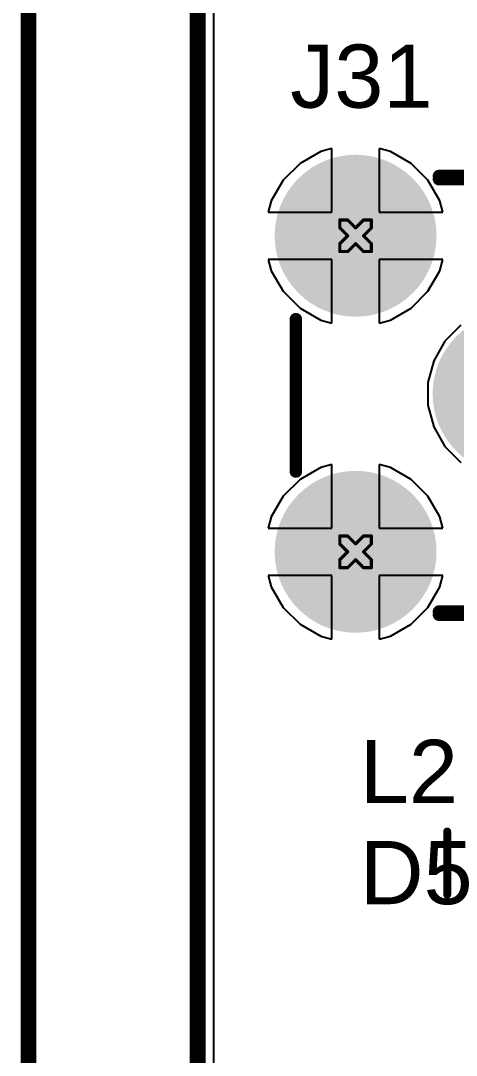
# Model space of a CAD drawing. Header units: inches. Extents: x -0.1 to 17.9, y -0.8 to 4.8.
# Drawn here: x -0.112 to 0.164, y 0.458 to 1.113 of the extents above; entities that cross this region are included whole.
import ezdxf

# ---------------------------------------------------------------- set-up
doc = ezdxf.new("R2010")
doc.units = ezdxf.units.IN
doc.header["$MEASUREMENT"] = 0
for name, color, linetype in [('Board Outline', 216, 'Continuous'), ('Bottom Layer 1', 5, 'Continuous'), ('Bottom Solder', 6, 'Continuous'), ('Dimension', 6, 'Continuous'), ('Drill Drawing', 1, 'Continuous'), ('GND+Signal', 16, 'Continuous'), ('Multi-Layer', 9, 'Continuous'), ('Pad Holes', 156, 'Continuous'), ('PWR+Signal', 76, 'Continuous'), ('Route Tool Path', 56, 'Continuous'), ('Top 3D Body', 56, 'Continuous'), ('Top Layer 1', 1, 'Continuous'), ('Top Overlay', 2, 'Continuous'), ('Top Solder', 216, 'Continuous'), ('Top Value', 56, 'Continuous')]:
    doc.layers.add(name, color=color, linetype=linetype)
doc.styles.add('Arial', font='', dxfattribs={"height": 0.2})
doc.styles.get('Arial').set_extended_font_data('Arial')

# ---------------------------------------------------------------- blocks, each defined once
blk = doc.blocks.new('SMA_J_P_H_ST_TH1_178')
at = {"layer": 'Bottom Layer 1'}
h = blk.add_hatch(color=5, dxfattribs=at)
edge = h.paths.add_edge_path()
edge.add_arc((-0.1, 0.1), 0.04724, 0, 360)
h = blk.add_hatch(color=5, dxfattribs=at)
edge = h.paths.add_edge_path()
edge.add_arc((0.1, 0.1), 0.04724, 0, 360)
h = blk.add_hatch(color=5, dxfattribs=at)
edge = h.paths.add_edge_path()
edge.add_arc((0, 0), 0.04724, 0, 360)
h = blk.add_hatch(color=5, dxfattribs=at)
edge = h.paths.add_edge_path()
edge.add_arc((-0.1, -0.1), 0.04724, 0, 360)
h = blk.add_hatch(color=5, dxfattribs=at)
edge = h.paths.add_edge_path()
edge.add_arc((0.1, -0.1), 0.04724, 0, 360)
at = {"layer": 'Bottom Solder'}
h = blk.add_hatch(color=6, dxfattribs=at)
edge = h.paths.add_edge_path()
edge.add_arc((-0.1, 0.1), 0.05124, 0, 360)
h = blk.add_hatch(color=6, dxfattribs=at)
edge = h.paths.add_edge_path()
edge.add_arc((0.1, 0.1), 0.05124, 0, 360)
h = blk.add_hatch(color=6, dxfattribs=at)
edge = h.paths.add_edge_path()
edge.add_arc((0, 0), 0.05124, 0, 360)
h = blk.add_hatch(color=6, dxfattribs=at)
edge = h.paths.add_edge_path()
edge.add_arc((-0.1, -0.1), 0.05124, 0, 360)
h = blk.add_hatch(color=6, dxfattribs=at)
edge = h.paths.add_edge_path()
edge.add_arc((0.1, -0.1), 0.05124, 0, 360)
at = {"layer": 'GND+Signal'}
h = blk.add_hatch(color=16, dxfattribs=at)
edge = h.paths.add_edge_path()
edge.add_arc((-0.1, 0.1), 0.04724, 0, 360)
h = blk.add_hatch(color=16, dxfattribs=at)
edge = h.paths.add_edge_path()
edge.add_arc((0.1, 0.1), 0.04724, 0, 360)
h = blk.add_hatch(color=16, dxfattribs=at)
edge = h.paths.add_edge_path()
edge.add_arc((0, 0), 0.04724, 0, 360)
h = blk.add_hatch(color=16, dxfattribs=at)
edge = h.paths.add_edge_path()
edge.add_arc((-0.1, -0.1), 0.04724, 0, 360)
h = blk.add_hatch(color=16, dxfattribs=at)
edge = h.paths.add_edge_path()
edge.add_arc((0.1, -0.1), 0.04724, 0, 360)
at = {"layer": 'Multi-Layer'}
h = blk.add_hatch(color=9, dxfattribs=at)
edge = h.paths.add_edge_path()
edge.add_arc((-0.1, 0.1), 0.04724, 0, 360)
h = blk.add_hatch(color=9, dxfattribs=at)
edge = h.paths.add_edge_path()
edge.add_arc((0.1, 0.1), 0.04724, 0, 360)
h = blk.add_hatch(color=9, dxfattribs=at)
edge = h.paths.add_edge_path()
edge.add_arc((0, 0), 0.04724, 0, 360)
h = blk.add_hatch(color=9, dxfattribs=at)
edge = h.paths.add_edge_path()
edge.add_arc((-0.1, -0.1), 0.04724, 0, 360)
h = blk.add_hatch(color=9, dxfattribs=at)
edge = h.paths.add_edge_path()
edge.add_arc((0.1, -0.1), 0.04724, 0, 360)
at = {"layer": 'Pad Holes'}
h = blk.add_hatch(color=7, dxfattribs=at)
edge = h.paths.add_edge_path()
edge.add_arc((-0.1, 0.1), 0.0315, 0, 360)
h = blk.add_hatch(color=7, dxfattribs=at)
edge = h.paths.add_edge_path()
edge.add_arc((0.1, 0.1), 0.0315, 0, 360)
h = blk.add_hatch(color=7, dxfattribs=at)
edge = h.paths.add_edge_path()
edge.add_arc((0, 0), 0.0315, 0, 360)
h = blk.add_hatch(color=7, dxfattribs=at)
edge = h.paths.add_edge_path()
edge.add_arc((-0.1, -0.1), 0.0315, 0, 360)
h = blk.add_hatch(color=7, dxfattribs=at)
edge = h.paths.add_edge_path()
edge.add_arc((0.1, -0.1), 0.0315, 0, 360)
at = {"layer": 'PWR+Signal'}
h = blk.add_hatch(color=76, dxfattribs=at)
edge = h.paths.add_edge_path()
edge.add_arc((-0.1, 0.1), 0.04724, 0, 360)
h = blk.add_hatch(color=76, dxfattribs=at)
edge = h.paths.add_edge_path()
edge.add_arc((0.1, 0.1), 0.04724, 0, 360)
h = blk.add_hatch(color=76, dxfattribs=at)
edge = h.paths.add_edge_path()
edge.add_arc((0, 0), 0.04724, 0, 360)
h = blk.add_hatch(color=76, dxfattribs=at)
edge = h.paths.add_edge_path()
edge.add_arc((-0.1, -0.1), 0.04724, 0, 360)
h = blk.add_hatch(color=76, dxfattribs=at)
edge = h.paths.add_edge_path()
edge.add_arc((0.1, -0.1), 0.04724, 0, 360)
at = {"layer": 'Top Layer 1'}
h = blk.add_hatch(color=1, dxfattribs=at)
edge = h.paths.add_edge_path()
edge.add_arc((-0.1, 0.1), 0.04724, 0, 360)
h = blk.add_hatch(color=1, dxfattribs=at)
edge = h.paths.add_edge_path()
edge.add_arc((0.1, 0.1), 0.04724, 0, 360)
h = blk.add_hatch(color=1, dxfattribs=at)
edge = h.paths.add_edge_path()
edge.add_arc((0, 0), 0.04724, 0, 360)
h = blk.add_hatch(color=1, dxfattribs=at)
edge = h.paths.add_edge_path()
edge.add_arc((-0.1, -0.1), 0.04724, 0, 360)
h = blk.add_hatch(color=1, dxfattribs=at)
edge = h.paths.add_edge_path()
edge.add_arc((0.1, -0.1), 0.04724, 0, 360)
at = {"layer": 'Top Solder'}
h = blk.add_hatch(color=216, dxfattribs=at)
edge = h.paths.add_edge_path()
edge.add_arc((-0.1, 0.1), 0.05124, 0, 360)
h = blk.add_hatch(color=216, dxfattribs=at)
edge = h.paths.add_edge_path()
edge.add_arc((0.1, 0.1), 0.05124, 0, 360)
h = blk.add_hatch(color=216, dxfattribs=at)
edge = h.paths.add_edge_path()
edge.add_arc((0, 0), 0.05124, 0, 360)
h = blk.add_hatch(color=216, dxfattribs=at)
edge = h.paths.add_edge_path()
edge.add_arc((-0.1, -0.1), 0.05124, 0, 360)
h = blk.add_hatch(color=216, dxfattribs=at)
edge = h.paths.add_edge_path()
edge.add_arc((0.1, -0.1), 0.05124, 0, 360)
at = {"layer": 'Top Overlay'}
for points in [[(-0.04724, 0.1378, 0.00787, 0.00787, 0), (0.04724, 0.1378, 0.00787, 0.00787, 0)], [(-0.1378, -0.04724, 0.00787, 0.00787, 0), (-0.1378, 0.04724, 0.00787, 0.00787, 0)], [(0.13779, -0.04724, 0.00787, 0.00787, 0), (0.13779, 0.04724, 0.00787, 0.00787, 0)], [(-0.04724, -0.1378, 0.00787, 0.00787, 0), (0.04724, -0.1378, 0.00787, 0.00787, 0)]]:
    blk.add_lwpolyline(points, format="xyseb", dxfattribs=at)
for points in [[(-0.04921, 0.1378, 0.00394, 0.00394, 1), (-0.04527, 0.1378, 0.00394, 0.00394, 1)], [(0.04528, 0.1378, 0.00394, 0.00394, 1), (0.04921, 0.1378, 0.00394, 0.00394, 1)], [(-0.13976, 0.04724, 0.00394, 0.00394, 1), (-0.13583, 0.04724, 0.00394, 0.00394, 1)], [(0.13583, 0.04724, 0.00394, 0.00394, 1), (0.13976, 0.04724, 0.00394, 0.00394, 1)], [(-0.13976, -0.04724, 0.00394, 0.00394, 1), (-0.13583, -0.04724, 0.00394, 0.00394, 1)], [(0.13583, -0.04724, 0.00394, 0.00394, 1), (0.13976, -0.04724, 0.00394, 0.00394, 1)], [(-0.04921, -0.1378, 0.00394, 0.00394, 1), (-0.04527, -0.1378, 0.00394, 0.00394, 1)], [(0.04528, -0.1378, 0.00394, 0.00394, 1), (0.04921, -0.1378, 0.00394, 0.00394, 1)]]:
    blk.add_lwpolyline(points, format="xyseb", close=True, dxfattribs=at)

msp = doc.modelspace()

# ---------------------------------------------------------------- hatches: boundary and pattern name
at = {"layer": 'Pad Holes'}
h = msp.add_hatch(color=7, dxfattribs=at)
edge = h.paths.add_edge_path()
edge.add_arc((0.15276, 1.0128), 0.00197, 0, 360)
h = msp.add_hatch(color=7, dxfattribs=at)
edge = h.paths.add_edge_path()
edge.add_arc((0.0622, 0.92224), 0.00197, 0, 360)
h = msp.add_hatch(color=7, dxfattribs=at)
edge = h.paths.add_edge_path()
edge.add_arc((0.0622, 0.82776), 0.00197, 0, 360)
h = msp.add_hatch(color=7, dxfattribs=at)
edge = h.paths.add_edge_path()
edge.add_arc((0.15276, 0.7372), 0.00197, 0, 360)
h = msp.add_hatch(color=7, dxfattribs=at)
edge = h.paths.add_edge_path()
edge.add_arc((0.158, 0.6), 0.00125, 0, 360)
h = msp.add_hatch(color=7, dxfattribs=at)
edge = h.paths.add_edge_path()
edge.add_arc((0.158, 0.56), 0.00125, 0, 360)
at = {"layer": 'Top 3D Body'}
h = msp.add_hatch(color=56, dxfattribs=at)
edge = h.paths.add_edge_path()
edge.add_arc((0.15276, 1.0128), 0.00197, 0, 360)
h = msp.add_hatch(color=56, dxfattribs=at)
edge = h.paths.add_edge_path()
edge.add_arc((0.0622, 0.92224), 0.00197, 0, 360)
h = msp.add_hatch(color=56, dxfattribs=at)
edge = h.paths.add_edge_path()
edge.add_arc((0.0622, 0.82776), 0.00197, 0, 360)
h = msp.add_hatch(color=56, dxfattribs=at)
edge = h.paths.add_edge_path()
edge.add_arc((0.15276, 0.7372), 0.00197, 0, 360)
h = msp.add_hatch(color=56, dxfattribs=at)
edge = h.paths.add_edge_path()
edge.add_arc((0.158, 0.6), 0.00125, 0, 360)
h = msp.add_hatch(color=56, dxfattribs=at)
edge = h.paths.add_edge_path()
edge.add_arc((0.158, 0.56), 0.00125, 0, 360)

# ---------------------------------------------------------------- linework, layer by layer
at = {"layer": 'Board Outline'}
msp.add_lwpolyline([(0, 0, 0.01, 0.01, 0), (0, 4.15, 0.01, 0.01, 0)], format="xyseb", dxfattribs=at)
at = {"layer": 'Bottom Layer 1'}
for p, q in [((0.0102, 0.0102), (0.0102, 4.1398)), ((0.07791, 1.03034), (0.06485, 1.02281)), ((0.085, 1.03224), (0.07791, 1.03034)), ((0.085, 0.992), (0.085, 1.03224)), ((0.1221, 1.03034), (0.115, 1.03224)), ((0.115, 1.03224), (0.115, 0.992)), ((0.13515, 1.02281), (0.1221, 1.03034)), ((0.06485, 1.02281), (0.05419, 1.01215)), ((0.14581, 1.01215), (0.13515, 1.02281)), ((0.05419, 1.01215), (0.04666, 0.9991)), ((0.15334, 0.9991), (0.14581, 1.01215)), ((0.04666, 0.9991), (0.04476, 0.992)), ((0.15525, 0.992), (0.15334, 0.9991)), ((0.04476, 0.992), (0.085, 0.992)), ((0.115, 0.992), (0.15525, 0.992)), ((0.085, 0.962), (0.04476, 0.962)), ((0.04476, 0.962), (0.04666, 0.9549)), ((0.085, 0.92176), (0.085, 0.962)), ((0.15525, 0.962), (0.115, 0.962)), ((0.115, 0.962), (0.115, 0.92176)), ((0.15334, 0.9549), (0.15525, 0.962)), ((0.04666, 0.9549), (0.05419, 0.94185)), ((0.14581, 0.94185), (0.15334, 0.9549)), ((0.05419, 0.94185), (0.06485, 0.93119)), ((0.13515, 0.93119), (0.14581, 0.94185)), ((0.06485, 0.93119), (0.07791, 0.92366)), ((0.1221, 0.92366), (0.13515, 0.93119)), ((0.07791, 0.92366), (0.085, 0.92176)), ((0.115, 0.92176), (0.1221, 0.92366)), ((0.16669, 0.92041), (0.15659, 0.91031)), ((0.15659, 0.91031), (0.14945, 0.89794)), ((0.14945, 0.89794), (0.14576, 0.88414)), ((0.14576, 0.88414), (0.14576, 0.86986)), ((0.14576, 0.86986), (0.14945, 0.85606)), ((0.14945, 0.85606), (0.15659, 0.84369)), ((0.15659, 0.84369), (0.16669, 0.83359)), ((0.085, 0.83224), (0.07791, 0.83034)), ((0.085, 0.792), (0.085, 0.83224)), ((0.1221, 0.83034), (0.115, 0.83224)), ((0.115, 0.83224), (0.115, 0.792)), ((0.07791, 0.83034), (0.06485, 0.82281)), ((0.13515, 0.82281), (0.1221, 0.83034)), ((0.06485, 0.82281), (0.05419, 0.81215)), ((0.14581, 0.81215), (0.13515, 0.82281)), ((0.05419, 0.81215), (0.04666, 0.7991)), ((0.15334, 0.7991), (0.14581, 0.81215)), ((0.04666, 0.7991), (0.04476, 0.792)), ((0.15525, 0.792), (0.15334, 0.7991)), ((0.04476, 0.792), (0.085, 0.792)), ((0.115, 0.792), (0.15525, 0.792)), ((0.085, 0.762), (0.04476, 0.762)), ((0.04476, 0.762), (0.04666, 0.7549)), ((0.085, 0.72176), (0.085, 0.762)), ((0.15525, 0.762), (0.115, 0.762)), ((0.115, 0.762), (0.115, 0.72176)), ((0.15334, 0.7549), (0.15525, 0.762)), ((0.04666, 0.7549), (0.05419, 0.74185)), ((0.14581, 0.74185), (0.15334, 0.7549)), ((0.05419, 0.74185), (0.06485, 0.73119)), ((0.13515, 0.73119), (0.14581, 0.74185)), ((0.06485, 0.73119), (0.07791, 0.72366)), ((0.1221, 0.72366), (0.13515, 0.73119)), ((0.07791, 0.72366), (0.085, 0.72176)), ((0.115, 0.72176), (0.1221, 0.72366))]:
    msp.add_line(p, q, dxfattribs=at)
at = {"layer": 'Dimension'}
msp.add_lwpolyline([(-0.107, 0, 0.01, 0.01, 0), (-0.107, 1.75309, 0.01, 0.01, 0)], format="xyseb", dxfattribs=at)
at = {"layer": 'Drill Drawing'}
for points in [[(0.09, 0.982, 0.002, 0.002, 0), (0.09, 0.987, 0.002, 0.002, 0)], [(0.09, 0.987, 0.002, 0.002, 0), (0.095, 0.987, 0.002, 0.002, 0)], [(0.09, 0.982, 0.002, 0.002, 0), (0.095, 0.977, 0.002, 0.002, 0)], [(0.095, 0.987, 0.002, 0.002, 0), (0.1, 0.982, 0.002, 0.002, 0)], [(0.1, 0.982, 0.002, 0.002, 0), (0.105, 0.987, 0.002, 0.002, 0)], [(0.105, 0.987, 0.002, 0.002, 0), (0.11, 0.987, 0.002, 0.002, 0)], [(0.105, 0.977, 0.002, 0.002, 0), (0.11, 0.982, 0.002, 0.002, 0)], [(0.11, 0.982, 0.002, 0.002, 0), (0.11, 0.987, 0.002, 0.002, 0)], [(0.09, 0.972, 0.002, 0.002, 0), (0.095, 0.977, 0.002, 0.002, 0)], [(0.105, 0.977, 0.002, 0.002, 0), (0.11, 0.972, 0.002, 0.002, 0)], [(0.09, 0.967, 0.002, 0.002, 0), (0.09, 0.972, 0.002, 0.002, 0)], [(0.095, 0.967, 0.002, 0.002, 0), (0.1, 0.972, 0.002, 0.002, 0)], [(0.1, 0.972, 0.002, 0.002, 0), (0.105, 0.967, 0.002, 0.002, 0)], [(0.11, 0.967, 0.002, 0.002, 0), (0.11, 0.972, 0.002, 0.002, 0)], [(0.09, 0.967, 0.002, 0.002, 0), (0.095, 0.967, 0.002, 0.002, 0)], [(0.105, 0.967, 0.002, 0.002, 0), (0.11, 0.967, 0.002, 0.002, 0)], [(0.09, 0.782, 0.002, 0.002, 0), (0.09, 0.787, 0.002, 0.002, 0)], [(0.09, 0.787, 0.002, 0.002, 0), (0.095, 0.787, 0.002, 0.002, 0)], [(0.095, 0.787, 0.002, 0.002, 0), (0.1, 0.782, 0.002, 0.002, 0)], [(0.1, 0.782, 0.002, 0.002, 0), (0.105, 0.787, 0.002, 0.002, 0)], [(0.105, 0.787, 0.002, 0.002, 0), (0.11, 0.787, 0.002, 0.002, 0)], [(0.11, 0.782, 0.002, 0.002, 0), (0.11, 0.787, 0.002, 0.002, 0)], [(0.09, 0.782, 0.002, 0.002, 0), (0.095, 0.777, 0.002, 0.002, 0)], [(0.105, 0.777, 0.002, 0.002, 0), (0.11, 0.782, 0.002, 0.002, 0)], [(0.09, 0.772, 0.002, 0.002, 0), (0.095, 0.777, 0.002, 0.002, 0)], [(0.09, 0.767, 0.002, 0.002, 0), (0.09, 0.772, 0.002, 0.002, 0)], [(0.095, 0.767, 0.002, 0.002, 0), (0.1, 0.772, 0.002, 0.002, 0)], [(0.1, 0.772, 0.002, 0.002, 0), (0.105, 0.767, 0.002, 0.002, 0)], [(0.105, 0.777, 0.002, 0.002, 0), (0.11, 0.772, 0.002, 0.002, 0)], [(0.11, 0.767, 0.002, 0.002, 0), (0.11, 0.772, 0.002, 0.002, 0)], [(0.09, 0.767, 0.002, 0.002, 0), (0.095, 0.767, 0.002, 0.002, 0)], [(0.105, 0.767, 0.002, 0.002, 0), (0.11, 0.767, 0.002, 0.002, 0)]]:
    msp.add_lwpolyline(points, format="xyseb", dxfattribs=at)
for points in [[(0.0895, 0.987, 0.001, 0.001, 1), (0.0905, 0.987, 0.001, 0.001, 1)], [(0.0895, 0.987, 0.001, 0.001, 1), (0.0905, 0.987, 0.001, 0.001, 1)], [(0.0895, 0.982, 0.001, 0.001, 1), (0.0905, 0.982, 0.001, 0.001, 1)], [(0.0895, 0.982, 0.001, 0.001, 1), (0.0905, 0.982, 0.001, 0.001, 1)], [(0.0945, 0.987, 0.001, 0.001, 1), (0.0955, 0.987, 0.001, 0.001, 1)], [(0.0945, 0.987, 0.001, 0.001, 1), (0.0955, 0.987, 0.001, 0.001, 1)], [(0.0995, 0.982, 0.001, 0.001, 1), (0.1005, 0.982, 0.001, 0.001, 1)], [(0.0995, 0.982, 0.001, 0.001, 1), (0.1005, 0.982, 0.001, 0.001, 1)], [(0.1045, 0.987, 0.001, 0.001, 1), (0.1055, 0.987, 0.001, 0.001, 1)], [(0.1045, 0.987, 0.001, 0.001, 1), (0.1055, 0.987, 0.001, 0.001, 1)], [(0.1095, 0.987, 0.001, 0.001, 1), (0.1105, 0.987, 0.001, 0.001, 1)], [(0.1095, 0.987, 0.001, 0.001, 1), (0.1105, 0.987, 0.001, 0.001, 1)], [(0.1095, 0.982, 0.001, 0.001, 1), (0.1105, 0.982, 0.001, 0.001, 1)], [(0.1095, 0.982, 0.001, 0.001, 1), (0.1105, 0.982, 0.001, 0.001, 1)], [(0.0945, 0.977, 0.001, 0.001, 1), (0.0955, 0.977, 0.001, 0.001, 1)], [(0.0945, 0.977, 0.001, 0.001, 1), (0.0955, 0.977, 0.001, 0.001, 1)], [(0.1045, 0.977, 0.001, 0.001, 1), (0.1055, 0.977, 0.001, 0.001, 1)], [(0.1045, 0.977, 0.001, 0.001, 1), (0.1055, 0.977, 0.001, 0.001, 1)], [(0.0895, 0.972, 0.001, 0.001, 1), (0.0905, 0.972, 0.001, 0.001, 1)], [(0.0895, 0.972, 0.001, 0.001, 1), (0.0905, 0.972, 0.001, 0.001, 1)], [(0.0995, 0.972, 0.001, 0.001, 1), (0.1005, 0.972, 0.001, 0.001, 1)], [(0.0995, 0.972, 0.001, 0.001, 1), (0.1005, 0.972, 0.001, 0.001, 1)], [(0.1095, 0.972, 0.001, 0.001, 1), (0.1105, 0.972, 0.001, 0.001, 1)], [(0.1095, 0.972, 0.001, 0.001, 1), (0.1105, 0.972, 0.001, 0.001, 1)], [(0.0895, 0.967, 0.001, 0.001, 1), (0.0905, 0.967, 0.001, 0.001, 1)], [(0.0895, 0.967, 0.001, 0.001, 1), (0.0905, 0.967, 0.001, 0.001, 1)], [(0.0945, 0.967, 0.001, 0.001, 1), (0.0955, 0.967, 0.001, 0.001, 1)], [(0.0945, 0.967, 0.001, 0.001, 1), (0.0955, 0.967, 0.001, 0.001, 1)], [(0.1045, 0.967, 0.001, 0.001, 1), (0.1055, 0.967, 0.001, 0.001, 1)], [(0.1045, 0.967, 0.001, 0.001, 1), (0.1055, 0.967, 0.001, 0.001, 1)], [(0.1095, 0.967, 0.001, 0.001, 1), (0.1105, 0.967, 0.001, 0.001, 1)], [(0.1095, 0.967, 0.001, 0.001, 1), (0.1105, 0.967, 0.001, 0.001, 1)], [(0.0895, 0.787, 0.001, 0.001, 1), (0.0905, 0.787, 0.001, 0.001, 1)], [(0.0895, 0.787, 0.001, 0.001, 1), (0.0905, 0.787, 0.001, 0.001, 1)], [(0.0945, 0.787, 0.001, 0.001, 1), (0.0955, 0.787, 0.001, 0.001, 1)], [(0.0945, 0.787, 0.001, 0.001, 1), (0.0955, 0.787, 0.001, 0.001, 1)], [(0.1045, 0.787, 0.001, 0.001, 1), (0.1055, 0.787, 0.001, 0.001, 1)], [(0.1045, 0.787, 0.001, 0.001, 1), (0.1055, 0.787, 0.001, 0.001, 1)], [(0.1095, 0.787, 0.001, 0.001, 1), (0.1105, 0.787, 0.001, 0.001, 1)], [(0.1095, 0.787, 0.001, 0.001, 1), (0.1105, 0.787, 0.001, 0.001, 1)], [(0.0895, 0.782, 0.001, 0.001, 1), (0.0905, 0.782, 0.001, 0.001, 1)], [(0.0895, 0.782, 0.001, 0.001, 1), (0.0905, 0.782, 0.001, 0.001, 1)], [(0.0995, 0.782, 0.001, 0.001, 1), (0.1005, 0.782, 0.001, 0.001, 1)], [(0.0995, 0.782, 0.001, 0.001, 1), (0.1005, 0.782, 0.001, 0.001, 1)], [(0.1095, 0.782, 0.001, 0.001, 1), (0.1105, 0.782, 0.001, 0.001, 1)], [(0.1095, 0.782, 0.001, 0.001, 1), (0.1105, 0.782, 0.001, 0.001, 1)], [(0.0895, 0.772, 0.001, 0.001, 1), (0.0905, 0.772, 0.001, 0.001, 1)], [(0.0895, 0.772, 0.001, 0.001, 1), (0.0905, 0.772, 0.001, 0.001, 1)], [(0.0945, 0.777, 0.001, 0.001, 1), (0.0955, 0.777, 0.001, 0.001, 1)], [(0.0945, 0.777, 0.001, 0.001, 1), (0.0955, 0.777, 0.001, 0.001, 1)], [(0.0995, 0.772, 0.001, 0.001, 1), (0.1005, 0.772, 0.001, 0.001, 1)], [(0.0995, 0.772, 0.001, 0.001, 1), (0.1005, 0.772, 0.001, 0.001, 1)], [(0.1045, 0.777, 0.001, 0.001, 1), (0.1055, 0.777, 0.001, 0.001, 1)], [(0.1045, 0.777, 0.001, 0.001, 1), (0.1055, 0.777, 0.001, 0.001, 1)], [(0.1095, 0.772, 0.001, 0.001, 1), (0.1105, 0.772, 0.001, 0.001, 1)], [(0.1095, 0.772, 0.001, 0.001, 1), (0.1105, 0.772, 0.001, 0.001, 1)], [(0.0895, 0.767, 0.001, 0.001, 1), (0.0905, 0.767, 0.001, 0.001, 1)], [(0.0895, 0.767, 0.001, 0.001, 1), (0.0905, 0.767, 0.001, 0.001, 1)], [(0.0945, 0.767, 0.001, 0.001, 1), (0.0955, 0.767, 0.001, 0.001, 1)], [(0.0945, 0.767, 0.001, 0.001, 1), (0.0955, 0.767, 0.001, 0.001, 1)], [(0.1045, 0.767, 0.001, 0.001, 1), (0.1055, 0.767, 0.001, 0.001, 1)], [(0.1045, 0.767, 0.001, 0.001, 1), (0.1055, 0.767, 0.001, 0.001, 1)], [(0.1095, 0.767, 0.001, 0.001, 1), (0.1105, 0.767, 0.001, 0.001, 1)], [(0.1095, 0.767, 0.001, 0.001, 1), (0.1105, 0.767, 0.001, 0.001, 1)]]:
    msp.add_lwpolyline(points, format="xyseb", close=True, dxfattribs=at)
at = {"layer": 'GND+Signal'}
for p, q in [((0.0102, 0.0102), (0.0102, 2.39697)), ((0.07791, 1.03034), (0.06485, 1.02281)), ((0.085, 1.03224), (0.07791, 1.03034)), ((0.085, 0.992), (0.085, 1.03224)), ((0.1221, 1.03034), (0.115, 1.03224)), ((0.115, 1.03224), (0.115, 0.992)), ((0.13515, 1.02281), (0.1221, 1.03034)), ((0.06485, 1.02281), (0.05419, 1.01215)), ((0.14581, 1.01215), (0.13515, 1.02281)), ((0.05419, 1.01215), (0.04666, 0.9991)), ((0.15334, 0.9991), (0.14581, 1.01215)), ((0.04666, 0.9991), (0.04476, 0.992)), ((0.15525, 0.992), (0.15334, 0.9991)), ((0.04476, 0.992), (0.085, 0.992)), ((0.115, 0.992), (0.15525, 0.992)), ((0.085, 0.962), (0.04476, 0.962)), ((0.04476, 0.962), (0.04666, 0.9549)), ((0.085, 0.92176), (0.085, 0.962)), ((0.15525, 0.962), (0.115, 0.962)), ((0.115, 0.962), (0.115, 0.92176)), ((0.15334, 0.9549), (0.15525, 0.962)), ((0.04666, 0.9549), (0.05419, 0.94185)), ((0.14581, 0.94185), (0.15334, 0.9549)), ((0.05419, 0.94185), (0.06485, 0.93119)), ((0.13515, 0.93119), (0.14581, 0.94185)), ((0.06485, 0.93119), (0.07791, 0.92366)), ((0.1221, 0.92366), (0.13515, 0.93119)), ((0.07791, 0.92366), (0.085, 0.92176)), ((0.115, 0.92176), (0.1221, 0.92366)), ((0.16669, 0.92041), (0.15659, 0.91031)), ((0.15659, 0.91031), (0.14945, 0.89794)), ((0.14945, 0.89794), (0.14576, 0.88414)), ((0.14576, 0.88414), (0.14576, 0.86986)), ((0.14576, 0.86986), (0.14945, 0.85606)), ((0.14945, 0.85606), (0.15659, 0.84369)), ((0.15659, 0.84369), (0.16669, 0.83359)), ((0.085, 0.83224), (0.07791, 0.83034)), ((0.085, 0.792), (0.085, 0.83224)), ((0.1221, 0.83034), (0.115, 0.83224)), ((0.115, 0.83224), (0.115, 0.792)), ((0.07791, 0.83034), (0.06485, 0.82281)), ((0.13515, 0.82281), (0.1221, 0.83034)), ((0.06485, 0.82281), (0.05419, 0.81215)), ((0.14581, 0.81215), (0.13515, 0.82281)), ((0.05419, 0.81215), (0.04666, 0.7991)), ((0.15334, 0.7991), (0.14581, 0.81215)), ((0.04666, 0.7991), (0.04476, 0.792)), ((0.15525, 0.792), (0.15334, 0.7991)), ((0.04476, 0.792), (0.085, 0.792)), ((0.115, 0.792), (0.15525, 0.792)), ((0.085, 0.762), (0.04476, 0.762)), ((0.04476, 0.762), (0.04666, 0.7549)), ((0.085, 0.72176), (0.085, 0.762)), ((0.15525, 0.762), (0.115, 0.762)), ((0.115, 0.762), (0.115, 0.72176)), ((0.15334, 0.7549), (0.15525, 0.762)), ((0.04666, 0.7549), (0.05419, 0.74185)), ((0.14581, 0.74185), (0.15334, 0.7549)), ((0.05419, 0.74185), (0.06485, 0.73119)), ((0.13515, 0.73119), (0.14581, 0.74185)), ((0.06485, 0.73119), (0.07791, 0.72366)), ((0.1221, 0.72366), (0.13515, 0.73119)), ((0.07791, 0.72366), (0.085, 0.72176)), ((0.115, 0.72176), (0.1221, 0.72366))]:
    msp.add_line(p, q, dxfattribs=at)
at = {"layer": 'PWR+Signal'}
for p, q in [((0.0102, 0.0102), (0.0102, 4.1398)), ((0.07791, 1.03034), (0.06485, 1.02281)), ((0.085, 1.03224), (0.07791, 1.03034)), ((0.085, 0.992), (0.085, 1.03224)), ((0.1221, 1.03034), (0.115, 1.03224)), ((0.115, 1.03224), (0.115, 0.992)), ((0.13515, 1.02281), (0.1221, 1.03034)), ((0.06485, 1.02281), (0.05419, 1.01215)), ((0.14581, 1.01215), (0.13515, 1.02281)), ((0.05419, 1.01215), (0.04666, 0.9991)), ((0.15334, 0.9991), (0.14581, 1.01215)), ((0.04666, 0.9991), (0.04476, 0.992)), ((0.15525, 0.992), (0.15334, 0.9991)), ((0.04476, 0.992), (0.085, 0.992)), ((0.115, 0.992), (0.15525, 0.992)), ((0.085, 0.962), (0.04476, 0.962)), ((0.04476, 0.962), (0.04666, 0.9549)), ((0.085, 0.92176), (0.085, 0.962)), ((0.15525, 0.962), (0.115, 0.962)), ((0.115, 0.962), (0.115, 0.92176)), ((0.15334, 0.9549), (0.15525, 0.962)), ((0.04666, 0.9549), (0.05419, 0.94185)), ((0.14581, 0.94185), (0.15334, 0.9549)), ((0.05419, 0.94185), (0.06485, 0.93119)), ((0.13515, 0.93119), (0.14581, 0.94185)), ((0.06485, 0.93119), (0.07791, 0.92366)), ((0.1221, 0.92366), (0.13515, 0.93119)), ((0.07791, 0.92366), (0.085, 0.92176)), ((0.115, 0.92176), (0.1221, 0.92366)), ((0.16669, 0.92041), (0.15659, 0.91031)), ((0.15659, 0.91031), (0.14945, 0.89794)), ((0.14945, 0.89794), (0.14576, 0.88414)), ((0.14576, 0.88414), (0.14576, 0.86986)), ((0.14576, 0.86986), (0.14945, 0.85606)), ((0.14945, 0.85606), (0.15659, 0.84369)), ((0.15659, 0.84369), (0.16669, 0.83359)), ((0.085, 0.83224), (0.07791, 0.83034)), ((0.085, 0.792), (0.085, 0.83224)), ((0.1221, 0.83034), (0.115, 0.83224)), ((0.115, 0.83224), (0.115, 0.792)), ((0.07791, 0.83034), (0.06485, 0.82281)), ((0.13515, 0.82281), (0.1221, 0.83034)), ((0.06485, 0.82281), (0.05419, 0.81215)), ((0.14581, 0.81215), (0.13515, 0.82281)), ((0.05419, 0.81215), (0.04666, 0.7991)), ((0.15334, 0.7991), (0.14581, 0.81215)), ((0.04666, 0.7991), (0.04476, 0.792)), ((0.15525, 0.792), (0.15334, 0.7991)), ((0.04476, 0.792), (0.085, 0.792)), ((0.115, 0.792), (0.15525, 0.792)), ((0.085, 0.762), (0.04476, 0.762)), ((0.04476, 0.762), (0.04666, 0.7549)), ((0.085, 0.72176), (0.085, 0.762)), ((0.15525, 0.762), (0.115, 0.762)), ((0.115, 0.762), (0.115, 0.72176)), ((0.15334, 0.7549), (0.15525, 0.762)), ((0.04666, 0.7549), (0.05419, 0.74185)), ((0.14581, 0.74185), (0.15334, 0.7549)), ((0.05419, 0.74185), (0.06485, 0.73119)), ((0.13515, 0.73119), (0.14581, 0.74185)), ((0.06485, 0.73119), (0.07791, 0.72366)), ((0.1221, 0.72366), (0.13515, 0.73119)), ((0.07791, 0.72366), (0.085, 0.72176)), ((0.115, 0.72176), (0.1221, 0.72366))]:
    msp.add_line(p, q, dxfattribs=at)
at = {"layer": 'Route Tool Path'}
msp.add_lwpolyline([(0, 0, 0.0005, 0.0005, 0), (0, 4.15, 0.0005, 0.0005, 0)], format="xyseb", dxfattribs=at)
at = {"layer": 'Top 3D Body'}
for points in [[(0.15079, 1.0128, 0.00394, 0.00394, 1), (0.15473, 1.0128, 0.00394, 0.00394, 1)], [(0.06023, 0.92224, 0.00394, 0.00394, 1), (0.06417, 0.92224, 0.00394, 0.00394, 1)], [(0.06023, 0.82776, 0.00394, 0.00394, 1), (0.06417, 0.82776, 0.00394, 0.00394, 1)], [(0.15079, 0.7372, 0.00394, 0.00394, 1), (0.15473, 0.7372, 0.00394, 0.00394, 1)], [(0.15675, 0.6, 0.0025, 0.0025, 1), (0.15925, 0.6, 0.0025, 0.0025, 1)], [(0.15675, 0.56, 0.0025, 0.0025, 1), (0.15925, 0.56, 0.0025, 0.0025, 1)]]:
    msp.add_lwpolyline(points, format="xyseb", close=True, dxfattribs=at)
for points in [[(0.15276, 1.0128, 0.00787, 0.00787, 0), (0.24724, 1.0128, 0.00787, 0.00787, 0)], [(0.0622, 0.82776, 0.00787, 0.00787, 0), (0.0622, 0.92224, 0.00787, 0.00787, 0)], [(0.15276, 0.7372, 0.00787, 0.00787, 0), (0.24724, 0.7372, 0.00787, 0.00787, 0)], [(0.158, 0.56, 0.005, 0.005, 0), (0.158, 0.6, 0.005, 0.005, 0)]]:
    msp.add_lwpolyline(points, format="xyseb", dxfattribs=at)
at = {"layer": 'Top Layer 1'}
for p, q in [((0.0102, 0.0102), (0.0102, 2.24497)), ((0.07791, 1.03034), (0.06485, 1.02281)), ((0.085, 1.03224), (0.07791, 1.03034)), ((0.085, 0.992), (0.085, 1.03224)), ((0.1221, 1.03034), (0.115, 1.03224)), ((0.115, 1.03224), (0.115, 0.992)), ((0.13515, 1.02281), (0.1221, 1.03034)), ((0.06485, 1.02281), (0.05419, 1.01215)), ((0.14581, 1.01215), (0.13515, 1.02281)), ((0.05419, 1.01215), (0.04666, 0.9991)), ((0.15334, 0.9991), (0.14581, 1.01215)), ((0.04666, 0.9991), (0.04476, 0.992)), ((0.15525, 0.992), (0.15334, 0.9991)), ((0.04476, 0.992), (0.085, 0.992)), ((0.115, 0.992), (0.15525, 0.992)), ((0.085, 0.962), (0.04476, 0.962)), ((0.04476, 0.962), (0.04666, 0.9549)), ((0.085, 0.92176), (0.085, 0.962)), ((0.15525, 0.962), (0.115, 0.962)), ((0.115, 0.962), (0.115, 0.92176)), ((0.15334, 0.9549), (0.15525, 0.962)), ((0.04666, 0.9549), (0.05419, 0.94185)), ((0.14581, 0.94185), (0.15334, 0.9549)), ((0.05419, 0.94185), (0.06485, 0.93119)), ((0.13515, 0.93119), (0.14581, 0.94185)), ((0.06485, 0.93119), (0.07791, 0.92366)), ((0.1221, 0.92366), (0.13515, 0.93119)), ((0.07791, 0.92366), (0.085, 0.92176)), ((0.115, 0.92176), (0.1221, 0.92366)), ((0.16669, 0.92041), (0.15659, 0.91031)), ((0.15659, 0.91031), (0.14945, 0.89794)), ((0.14945, 0.89794), (0.14576, 0.88414)), ((0.14576, 0.88414), (0.14576, 0.86986)), ((0.14576, 0.86986), (0.14945, 0.85606)), ((0.14945, 0.85606), (0.15659, 0.84369)), ((0.15659, 0.84369), (0.16669, 0.83359)), ((0.085, 0.83224), (0.07791, 0.83034)), ((0.085, 0.792), (0.085, 0.83224)), ((0.1221, 0.83034), (0.115, 0.83224)), ((0.115, 0.83224), (0.115, 0.792)), ((0.07791, 0.83034), (0.06485, 0.82281)), ((0.13515, 0.82281), (0.1221, 0.83034)), ((0.06485, 0.82281), (0.05419, 0.81215)), ((0.14581, 0.81215), (0.13515, 0.82281)), ((0.05419, 0.81215), (0.04666, 0.7991)), ((0.15334, 0.7991), (0.14581, 0.81215)), ((0.04666, 0.7991), (0.04476, 0.792)), ((0.15525, 0.792), (0.15334, 0.7991)), ((0.04476, 0.792), (0.085, 0.792)), ((0.115, 0.792), (0.15525, 0.792)), ((0.085, 0.762), (0.04476, 0.762)), ((0.04476, 0.762), (0.04666, 0.7549)), ((0.085, 0.72176), (0.085, 0.762)), ((0.15525, 0.762), (0.115, 0.762)), ((0.115, 0.762), (0.115, 0.72176)), ((0.15334, 0.7549), (0.15525, 0.762)), ((0.04666, 0.7549), (0.05419, 0.74185)), ((0.14581, 0.74185), (0.15334, 0.7549)), ((0.05419, 0.74185), (0.06485, 0.73119)), ((0.13515, 0.73119), (0.14581, 0.74185)), ((0.06485, 0.73119), (0.07791, 0.72366)), ((0.1221, 0.72366), (0.13515, 0.73119)), ((0.07791, 0.72366), (0.085, 0.72176)), ((0.115, 0.72176), (0.1221, 0.72366))]:
    msp.add_line(p, q, dxfattribs=at)
at = {"layer": 'Top Value'}
msp.add_lwpolyline([(0, 0, 0.0005, 0.0005, 0), (0, 4.15, 0.0005, 0.0005, 0)], format="xyseb", dxfattribs=at)

# ---------------------------------------------------------------- block references
msp.add_blockref('SMA_J_P_H_ST_TH1_178', (0.2, 0.877))

# ---------------------------------------------------------------- texts
at = {"layer": 'Top Overlay', "style": 'Arial'}
for s, p in [('J31', (0.0586, 1.058)), ('L2', (0.10268, 0.61801)), ('D5', (0.10268, 0.55401))]:
    msp.add_text(s, height=0.04, dxfattribs=at).set_placement(p)

doc.saveas('drawing.dxf')
